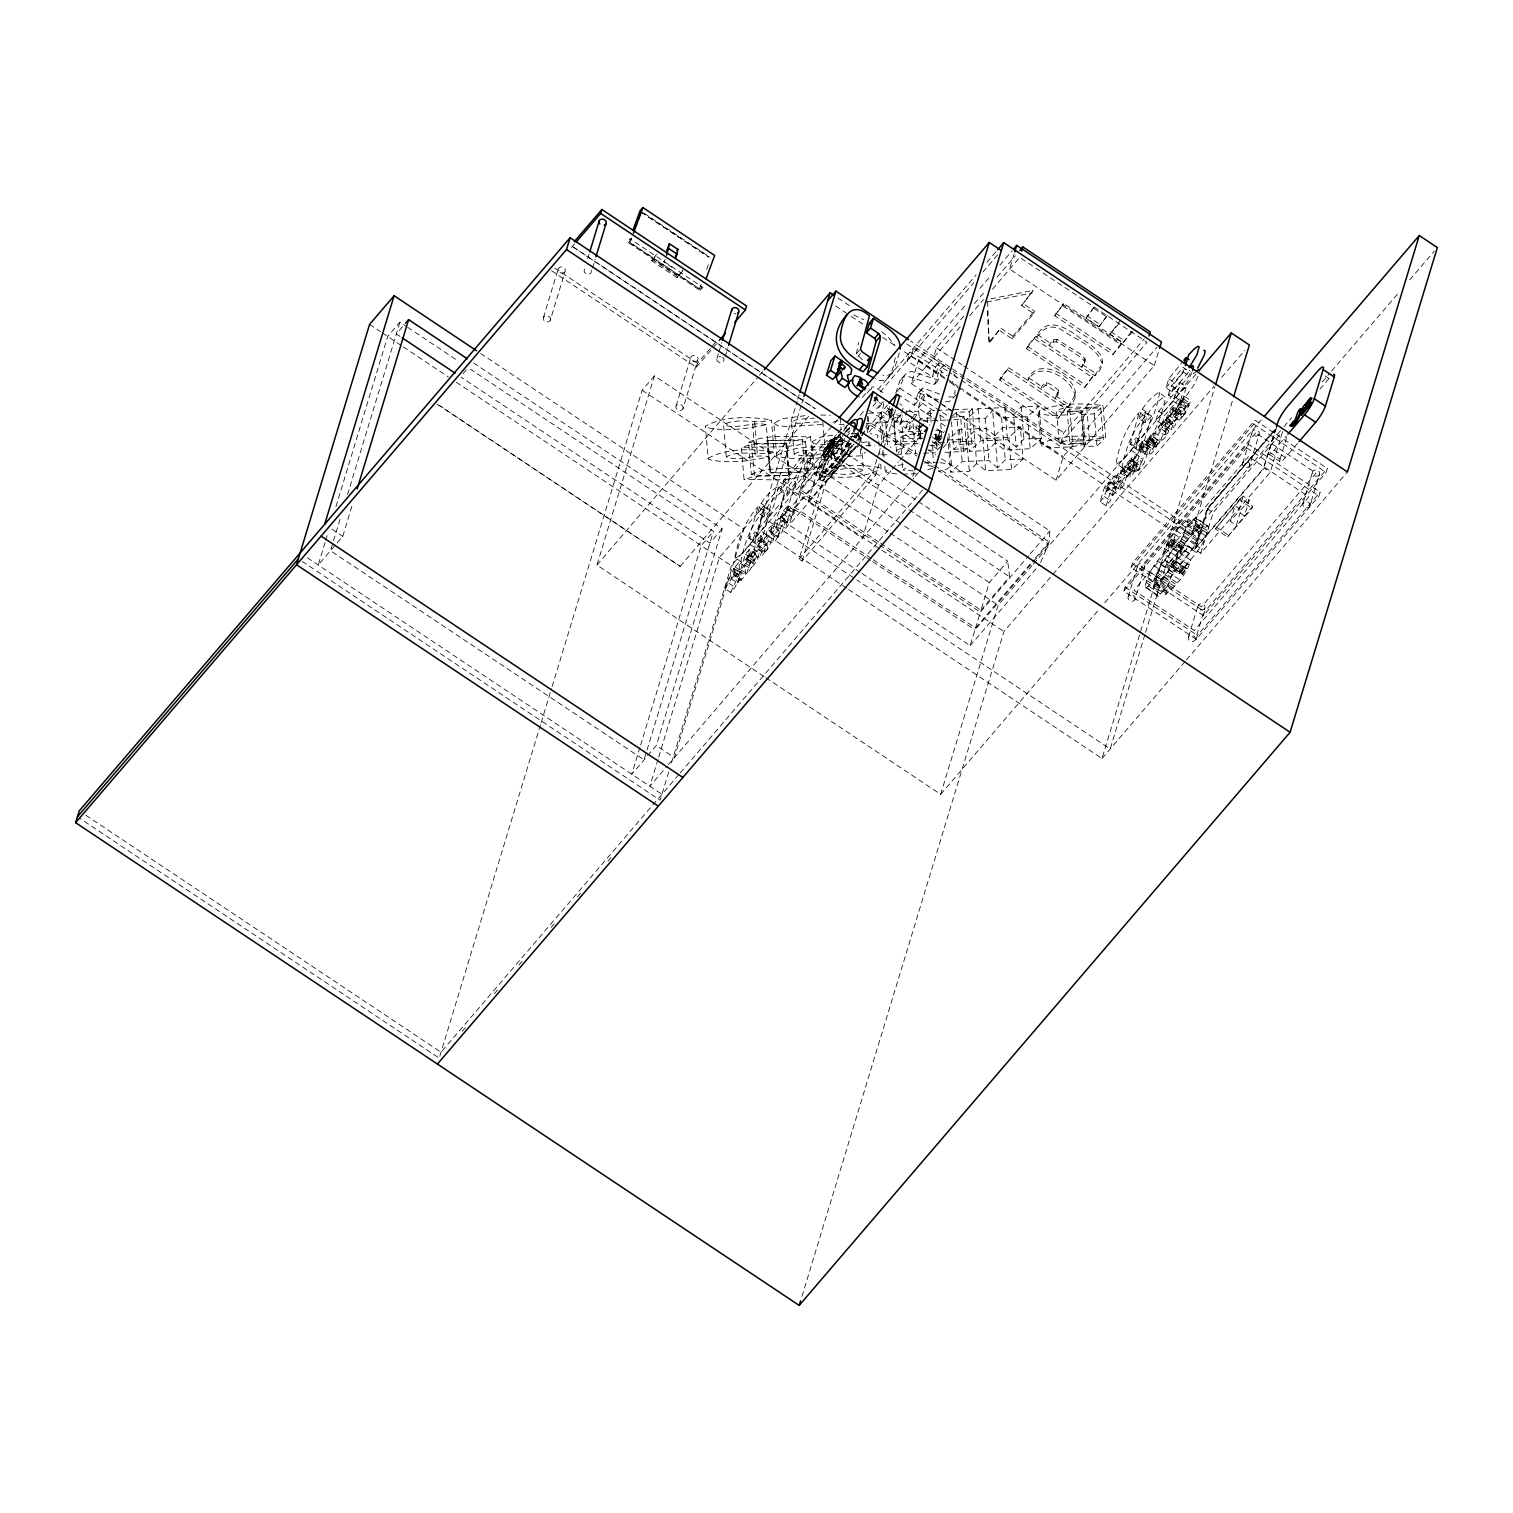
<?xml version="1.0" encoding="UTF-8"?>
<svg xmlns="http://www.w3.org/2000/svg" width="1513" height="1513" viewBox="0 0 1513 1513"><rect width="100%" height="100%" fill="white"/><g stroke="black" fill="none" stroke-linecap="round" stroke-linejoin="round"><path stroke-width="0.75" stroke-dasharray="5 3.75" d="M724.67 588.387L728.982 583.337L734.089 571.819L734.127 568.094L740.16 572.122L740.122 575.829L735.015 587.366L730.684 592.415L724.67 588.387L734.127 568.094M735.015 576.302L735.034 574.637L741.067 578.666L741.048 580.311L735.015 576.302L739.441 571.139L739.063 562.344L745.077 566.354L745.474 575.167L741.048 580.311M741.067 578.666L737.455 582.883L731.422 578.855L735.034 572.557L735.091 566.959L739.063 562.344M737.455 582.883L741.067 576.585L741.124 570.987L745.077 566.354M883.8 403.328L882.306 411.233L889.247 416.529C890.684 413.125 886.334 410.798 889.852 406.713M1184.263 414.638C1188.821 410.59 1177.152 402.817 1178.23 410.609L1183.185 400.907L1178.74 405.352L1184.774 409.361L1189.218 404.936L1184.263 414.638L1173.35 407.375L1169.36 412.047L1165.483 420.444L1171.516 424.472L1179.97 414.581L1180.859 411.649L1174.845 407.621L1172.424 410.458L1178.438 414.486L1180.859 411.649M1075.138 396.349C1072.49 378.496 1039.753 359.111 1027.875 380.33C1036.972 349.635 1096.433 386.704 1067.913 407.035L1008.812 367.772L1000.509 377.475L999.734 379.99L1057.852 418.779L1066.93 406.543L1057.852 418.779M954.835 394.817L955.1 390.259M938.192 442.08L942.277 437.314L940.046 435.82L935.961 440.605L938.192 442.08L942.391 435.574M862.467 359.886L856.377 353.853L858.703 342.411M868.557 416.888L868.273 421.295L917.426 454.089M1035.365 558.089L1049.171 541.976L1049.871 530.987L937.795 456.207M765.37 551.999L769.285 546.533L771.819 538.647L765.597 534.411L763.271 542.524L759.337 547.99C757.862 534.637 772.992 544.737 765.37 551.999L758.07 547.366L760.226 539.933L767.526 544.585M1058.646 390.505L1054.977 398.411L1057.719 394.836L1058.646 390.505L1053.218 385.815L1046.731 382.562L1042.552 385.267L1040.793 388.954L1045.956 385.077L1057.871 393.021M915.006 418.042L910.921 422.808L908.878 430.165L914.779 434.099L918.864 429.333L920.887 422.675M923.913 423.962L919.809 428.746L917.767 436.103L921.701 438.732M918.561 426.174L919.809 428.746M1178.74 405.352L1179.781 401.777L1185.814 405.787L1184.774 409.361M1084.594 363.385L1084.121 360.51L1079.828 356.69L1061.502 344.472L1056.187 341.843L1053.105 342.108L1049.511 345.607L1050.268 343.092L1053.861 339.574L1056.944 339.309L1080.604 354.174L1085.559 359.47L1081.776 367.129L1085.351 360.851M917.143 425.153L914.779 434.099M749.067 555.195L745.739 563.498L751.772 567.526L756.651 561.455L759.242 552.907L752.944 548.86L747.914 556.349C759.658 567.753 753.531 551.923 747.914 556.349M755.1 559.224L751.772 567.526M770.722 532.425L772.765 525.37L778.798 529.38C781.71 546.855 761.077 520.983 777.814 537.38L781.824 532.708L785.058 522.098L779.025 518.07L775.015 522.741L771.781 533.37L775.791 528.699L779.025 518.07M1127.904 467.252L1130.079 459.82L1137.379 464.472L1135.223 471.886L1127.904 467.252L1133.937 471.281L1135.185 470.051L1129.152 466.042L1128.187 467.139M1133.937 471.281L1136.093 463.848C1130.287 468.576 1126.069 487.091 1135.185 470.051M881.739 439.961L879.999 419.29L881.171 412.709L865.455 413.371M1149.899 439.508L1150.126 438.278L1156.14 442.307L1153.833 447.186L1147.819 443.158L1148.386 441.266L1149.899 439.508L1155.932 443.517M748.859 538.42L758.126 506.552L764.16 510.581L754.892 542.448L748.859 538.42L755.29 531.895L761.323 535.924C759.526 547.139 750.561 556.481 741.446 562.306L734.921 557.162C738.382 538.723 745.228 520.529 758.126 506.552M1130.022 444.255L1139.289 412.387L1145.303 416.415L1136.036 448.283L1130.022 444.255L1136.433 437.73L1142.466 441.758C1140.67 452.973 1131.705 462.316 1122.608 468.122L1116.064 462.978C1119.525 444.557 1126.372 426.363 1139.289 412.387M770.476 510.297L764.462 506.269L755.119 538.212L761.152 542.24C774.07 528.245 780.916 510.032 784.377 491.593L777.852 486.43C768.755 492.349 759.753 501.616 757.975 512.869L763.989 516.898L770.476 510.297L761.152 542.24M1151.639 416.113L1145.606 412.103L1136.282 444.047L1142.315 448.075C1155.232 434.08 1162.06 415.867 1165.54 397.427L1158.996 392.264C1149.899 398.165 1140.915 407.451 1139.119 418.704L1145.152 422.732L1151.639 416.113L1142.315 448.075M870.807 389.881L871.942 387.177L873.417 386.931L877.597 388.841M1158.145 596.387L1145.246 586.874C1148.045 568.245 1162.892 554.874 1174.41 541.257L1174.863 539.763L1186.949 547.819L1186.495 549.314C1174.977 562.931 1160.131 576.321 1157.332 594.931L1158.145 596.387L1166.239 587.895L1173.029 572.708L1192.339 549.087L1196.745 540.898L1200.263 527.186L1188.178 519.129C1177.833 528.491 1166.807 539.555 1163.119 553.474L1186.135 568.793L1182.239 574.24L1167.355 564.311C1178.873 550.694 1193.719 537.323 1196.518 518.694L1195.705 517.257L1187.61 525.73L1180.821 540.916L1161.511 564.538L1157.123 572.727L1153.587 586.439L1165.691 594.514C1175.979 585.077 1187.062 574.089 1190.75 560.15L1167.733 544.831L1171.61 539.403L1186.495 549.314M1167.355 564.311L1166.901 565.805L1178.986 573.881L1179.44 572.387C1190.958 558.751 1205.804 545.38 1208.603 526.77L1195.705 517.257M1179.875 382.411L1186.343 386.704L1181.918 401.777L1175.885 397.749L1179.875 382.411L1168.584 395.196L1174.618 399.205C1175.147 387.423 1187.232 382.108 1190.769 371.801M947.516 442.08L947.876 437.2M895.223 357.749C893.672 367.64 889.171 386.893 875.365 378.572M899.308 352.964L893.861 370.685L888.036 378.174M1146.665 445.162L1148.821 437.938L1154.835 441.966L1152.849 449.285L1158.22 443.082L1152.187 439.054L1146.665 445.162L1152.698 449.191M325.03 542.619L318.222 565.011L342.77 536.359L352.378 504.756M325.711 540.368L327.754 533.654M335.924 506.76L387.668 336.472L399.943 322.137L405.824 326.052M340.028 519.318L330.496 550.694L644.046 759.866L713.474 531.328L470.486 369.21M347.517 494.675L399.943 322.137M543.432 317.503L558.278 268.633M550.297 320.208A3.688 3.064 16.9 0 0 546.212 315.744A3.688 3.064 16.9 0 0 544.075 320.624A3.688 3.064 16.9 0 0 550.297 320.208L565.143 271.338A3.688 3.064 16.9 0 0 561.058 266.874A3.688 3.064 16.9 0 0 558.94 271.735A3.688 3.064 16.9 0 0 565.143 271.338M587.706 258.628L589.068 254.184M592.548 268.009L595.252 259.12M682.798 270.978L677.086 277.654L651.744 260.766L656.472 254.373M540.481 724.878L439.224 1058.154L79.414 818.098M541.162 722.628L551.47 688.699M552.169 686.448L642.155 390.222L654.429 375.905L888.15 531.82M677.086 277.654L683.214 269.598M763.895 676.424L596.954 565.049L654.429 375.905M676.084 406.014L690.93 357.125M682.949 408.718A3.688 3.064 16.9 0 0 678.864 404.255A3.688 3.064 16.9 0 0 676.727 409.115A3.688 3.064 16.9 0 0 682.949 408.718L697.796 359.829A3.688 3.064 16.9 0 0 693.711 355.366A3.688 3.064 16.9 0 0 691.592 360.245A3.688 3.064 16.9 0 0 697.796 359.829M551.583 270.732L696.302 367.281L697.493 363.347L717.446 340.047M716.992 358.241L718.335 353.796M719.015 351.583L721.72 342.695M725.2 356.501L727.904 347.612M437.068 404.122L680.207 566.335L439.092 405.238M639.942 747.309L631.772 774.202L656.32 745.55L722.155 528.812L473.285 362.78M640.623 745.077L701.2 545.645L713.474 531.328M658.023 759.375L649.852 786.268L666.741 766.561M658.703 757.143L719.299 557.711L832.812 425.172M668.727 771.914L660.122 800.226L302.278 561.474M671.45 762.949L731.365 565.767L849.474 427.839M740.708 569.644L745.417 554.174L749.408 549.503L755.441 553.531L750.751 569.001L746.741 573.673L740.708 569.644L744.718 564.973L749.408 549.503M735.431 558.278C744.528 552.453 753.493 543.129 755.29 531.895M846.675 588.179L758.297 529.228L797.105 401.512M797.786 399.262L799.148 394.78M746.741 573.673L751.45 558.202L755.441 553.531M763.989 516.898C765.786 505.645 774.788 496.359 783.885 490.458M753.947 560.377L759.242 552.907M801.19 405.389L766.467 519.678L854.845 578.628M801.871 403.158L803.233 398.676M767.28 544.661L766.278 545.796L760.245 541.767L761.152 538.836L765.597 534.411M753.966 553.531L758.429 549.087L759.318 546.136L765.351 550.165C758.202 568.018 748.008 547.12 760.226 539.933M780.5 490.685L783.469 480.926L806.448 450.344L812.481 454.354L799.412 497.361L786.438 512.51L795.687 482.08L789.654 478.051L780.5 490.685L786.533 494.694L795.687 482.08M772.765 525.37C757.843 532.898 773.294 553.418 777.833 535.394M766.278 545.796L767.167 542.845L771.63 538.439M766.372 539.063L771.819 531.366M789.654 478.051L780.405 508.5L789.635 514.742L785.777 523.139L779.743 519.11L783.621 510.713L787.611 506.042L793.644 510.07L789.635 514.742M786.533 494.694L789.502 484.954L812.481 454.354M778.798 529.38L774.807 534.07L772.386 543.072M779.441 524.425L781.521 517.578L785.531 512.907L791.564 516.916L787.554 521.588L785.474 528.453L779.441 524.425L783.45 519.753L785.531 512.907M777.814 537.38L781.048 526.77L785.058 522.098M786.684 509.125L789.105 506.307L795.119 510.316L792.699 513.153L786.684 509.125L787.611 506.042M779.743 519.11L788.197 509.238L789.105 506.307M806.448 450.344L793.379 493.351L799.412 497.361M860.046 572.217L789.256 524.992L794.041 509.238L853.862 439.375M871.318 558.41L794.647 507.252L799.431 491.498L844.784 438.543M878.675 541.994L800.037 489.531L808.415 461.938L826.817 440.453L915.289 499.479M785.777 523.139L794.23 513.266L795.119 510.316M890.722 470.959L878.448 485.295L862.391 538.117L808.131 501.9L824.169 449.077L836.443 434.761M879.129 463.829L875.705 475.063L802.098 561.02L799.072 559.016L822.977 480.34L859.781 437.352M802.098 561.02L825.985 482.344L859.743 442.95M858.552 440.188L859.895 435.782M875.308 397.03L876.424 397.787L875.554 400.623L871.148 397.446M895.791 393.021L900.084 380.387L907.119 372.387L911.904 371.555L937.738 379.876L939.63 377.834L943.507 365.087L948.103 368.68M799.072 559.016L872.698 473.058L876.802 459.555M877.483 457.323L880.207 448.321M880.888 446.07L892.5 407.867M907.138 360.964L909.88 351.962L922.608 358.921L935.412 367.129L932.443 376.869L907.138 360.964L911.223 356.198L913.965 347.196L926.694 354.155L939.497 362.345L936.547 372.103L932.443 376.869M890.457 417.872L894.542 413.106L900.443 417.04L896.358 421.805L890.457 417.872L893.029 409.38M897.152 391.413L899.895 388.236L904.188 375.621M881.852 454.827L883.233 450.326M883.914 448.094L895.526 409.872M896.358 421.805L898.93 413.314M901.729 412.784L903.677 406.411L899.743 403.782M952.452 411.063L911.374 383.678L918.561 360.037L966.107 304.51M899.989 424.226L904.074 419.46L909.975 423.394L905.871 428.179L899.989 424.226L902.561 415.735M905.36 415.205L907.308 408.832L913.19 412.765L911.261 419.139M905.871 428.179L908.462 419.668M897.644 394.25L914.249 405.333L917.975 393.456L922.949 388.066L942.448 395.063M914.249 405.333L918.353 400.548L922.06 388.671M913.606 416.718L914.4 414.127L916.027 414.657L919.696 417.115L921.247 420.387M931.8 417.04L918.278 407.999L921.228 398.259L925.332 393.475L952.396 411.536M963.8 315.971L936.509 347.839L933.351 358.241L950.977 370.004M918.278 407.999L922.363 403.233L925.332 393.475M943.507 365.087L939.403 369.872L935.526 382.619L933.653 384.661L907.819 376.34L903.034 377.172L900.084 380.387M912.812 476.387L914.155 471.98M936.623 428.841L940.046 430.524L935.961 435.309L933.843 442.666L937.417 445.881M939.27 445.087L935.393 442.496L935.961 440.605M938.306 440.359C933.634 438.127 941.029 427.839 944.244 433.38M940.046 430.524L937.928 437.9L939.365 439.621M940.046 435.82L935.393 442.496M936.509 438.808L941.408 431.375M1014.126 253.995L1009.549 269.049L1154.268 365.579L1056.093 480.226L954.4 412.368M999.998 330.761L1012.065 338.799L1012.84 336.283L1000.774 328.226L989.199 343.356L987.592 301.825M1012.065 338.799L1033.663 313.569L1021.597 305.531L1033.171 290.401L987.459 299.536M999.734 379.99L1008.812 367.772M1021.597 305.531L1033.171 290.401M1033.663 313.569L1034.438 311.054L1022.372 303.016M1084.651 387.498L1093.71 375.281L1084.651 387.498L1026.533 348.728L1027.289 346.193L1035.592 336.51L1094.693 375.754C1113.341 359.602 1094.258 346.193 1079.942 338.042C1068.178 328.926 1048.471 315.99 1037.672 334.07C1034.003 341.049 1041.436 331.612 1043.043 330.515C1048.206 325.976 1055.185 326.354 1060.972 329.418C1074.533 339.498 1096.339 345.739 1101.804 362.969L1102.561 360.453M1026.533 348.728L1035.592 336.51M1054.769 315.744L1063.847 303.527L1121.965 342.297L1121.19 344.813L1112.887 354.515L1054.769 315.744L1063.847 303.527M1053.105 342.108L1053.861 339.574M1056.187 341.843L1056.944 339.309M1045.956 385.077L1046.731 382.562M862.013 573.522L970.155 645.673L974.939 629.919L1031.696 563.649M873.285 559.734L975.526 627.952L980.329 612.179L1028.708 555.687M880.642 543.318L980.916 610.212L989.294 582.618L1007.715 561.134L917.256 500.784M1057.719 394.836L1058.495 392.302M765.862 677.729L940.651 794.344L998.126 605.2L1031.866 565.786M1086.031 318.146L1094.977 306.08L1086.031 318.146L1098.949 326.77L1107.894 314.704L1098.949 326.77M1067.913 407.035L1075.894 393.834M1084.121 360.51L1084.897 357.995M966.656 380.463L1060.689 443.196L1063.847 432.794L1144.187 338.988M801.966 1296.376L1003.932 631.583L1214.088 386.212M1056.093 480.226L1063.28 456.567L1156.84 347.309M1094.693 375.754L1100.745 365.976M1132.67 331.442L1122.949 342.77L1110.012 334.165L1120.509 320.283M1112.887 354.515L1121.965 342.297M1122.949 342.77L1133.426 328.907M1106.116 505.777L1110.485 491.441L1114.797 486.392L1110.447 500.727L1106.116 505.777L1100.102 501.749L1104.452 487.413L1108.783 482.363L1119.904 489.682L1123.913 485.011L1127.128 474.401L1121.095 470.373L1117.105 475.044L1113.871 485.673L1117.88 481.002L1121.095 470.373M1100.102 501.749L1104.414 496.699L1108.783 482.363M1106.684 491.195L1110.712 482.344L1108.707 484.5L1115.856 489.304L1112.717 495.205L1106.684 491.195C1113.814 486.392 1120.679 464.094 1108.707 484.5M1112.717 495.205C1119.847 490.401 1126.712 468.103 1114.741 488.529L1116.745 486.373L1110.712 482.344M1120.83 473.191L1124.651 466.117L1130.684 470.127L1129.625 473.607L1126.863 477.2L1120.83 473.191L1124.651 466.117M1154.268 365.579L1158.845 350.543M1119.904 489.682L1123.138 479.073L1127.128 474.401M1116.575 464.113C1125.691 458.288 1134.655 448.945 1136.433 437.73M1137.379 464.472L1136.131 465.682L1130.098 461.654C1136.603 444.217 1147.781 464.434 1135.223 471.886M1130.079 459.82C1124.254 464.567 1120.036 483.063 1129.152 466.042M1126.863 477.2L1130.684 470.127M1145.152 422.732C1146.93 411.46 1155.932 402.193 1165.029 396.293M1132.405 466.723L1138.665 449.872L1142.655 445.2L1148.689 449.229L1144.074 463.281L1138.419 470.732L1132.405 466.723L1138.041 459.252L1142.655 445.2M1139.213 448.018L1144.131 440.34L1150.164 444.368L1149.256 447.375L1145.246 452.047L1139.213 448.018L1144.131 440.34M1136.131 465.682L1137.02 462.732L1141.483 458.326M1138.419 470.732L1144.679 453.9L1148.689 449.229M1145.246 452.047L1150.164 444.368M1156.14 442.307L1154.967 443.498L1148.934 439.47C1152.187 424.188 1168.83 441.021 1153.833 447.186M1156.027 420.141L1158.731 411.196L1176.036 391.489L1182.05 395.517L1179.138 405.144L1162.06 424.17L1156.027 420.141L1173.105 401.115L1176.036 391.489M1166.031 387.782L1183.109 367.394L1189.123 371.404L1172.045 391.791L1166.031 387.782L1168.736 378.836L1182.41 361.966M1148.821 437.938C1138.003 451.12 1143.563 456.794 1152.187 439.054M1147.819 443.158L1153.095 437.011L1154.003 432.661M1168.584 395.196C1169.114 383.394 1181.199 378.099 1184.755 367.772M1154.967 443.498L1160.036 436.671M1164.972 434.988L1166.977 427.782L1160.944 423.772C1154.041 429.881 1165.748 439.81 1168.774 430.751L1160.963 425.683L1164.934 419.328L1170.967 423.356L1166.977 429.711L1170.967 423.356M1162.06 424.17L1164.764 415.224L1182.05 395.517M1172.045 391.791L1174.769 382.865L1185.511 369.475M1160.944 423.772C1152.055 433.569 1153.284 445.011 1162.74 426.723L1158.939 430.959M1160.963 425.683L1164.934 419.328M1142.731 451.214C1149.275 460.935 1155.573 448.434 1158.22 443.082M1165.18 425.758L1167.261 418.893L1171.27 414.222L1177.303 418.25L1175.223 425.115L1171.213 429.787L1165.18 425.758L1169.19 421.087L1171.27 414.222M1172.424 410.458L1173.35 407.375M1165.483 420.444L1173.937 410.571L1174.845 407.621M1154.722 437.087C1160.528 446.373 1166.75 436.255 1168.774 430.751M1173.18 416.283L1178.192 408.85L1184.206 412.86L1183.355 415.716L1179.213 420.292L1173.18 416.283L1178.192 408.85M1171.516 424.472L1175.374 416.075L1179.384 411.404L1178.438 414.486M1171.213 429.787L1173.294 422.921L1177.303 418.25M1179.837 403.517L1184.566 396.406L1190.599 400.434L1189.785 403.101L1185.852 407.545L1179.837 403.517L1184.566 396.406M1123.856 591.053L1125.048 587.12L1247.771 443.82L1320.13 492.103L1318.939 496.037L1196.216 639.337L1123.856 591.053L1246.58 447.772L1247.771 443.82M1131.043 567.413L1132.235 563.479L1254.958 420.179L1327.317 468.463L1326.107 472.396L1203.402 615.696L1131.043 567.413L1253.766 424.132L1254.958 420.179M1179.213 420.292L1184.206 412.86M1128.15 596.841L1137.738 565.314M1185.852 407.545L1190.599 400.434M1135.015 599.545A3.688 3.064 16.9 0 0 1130.93 595.082A3.688 3.064 16.9 0 0 1128.811 599.942A3.688 3.064 16.9 0 0 1135.015 599.545L1144.585 568.018A3.688 3.064 16.9 0 0 1140.518 563.555A3.688 3.064 16.9 0 0 1138.381 568.415A3.688 3.064 16.9 0 0 1144.585 568.018M1146.06 588.311L1154.154 579.838L1160.944 564.652L1183.034 536.491L1188.178 519.129M848.642 589.503L1101.994 758.524L1214.863 386.988M1144.887 634.704L1110.164 748.973L856.812 579.952M1145.568 632.453L1179.61 520.415L910.542 340.917M1165.691 594.514L1170.835 577.134L1192.906 548.992L1199.696 533.786L1207.79 525.314M1200.263 527.186C1189.918 536.567 1178.911 547.611 1175.204 561.55L1186.949 547.819M1153.587 586.439C1163.875 577.02 1174.958 566.032 1178.646 552.094L1166.901 565.805M953.852 375.337L1191.904 534.165L1232.963 399.054M1282.646 431.47L1270.296 472.094L1200.755 553.304L1194.722 549.276L1207.071 508.633L1275.1 429.2M1196.045 547.101L1207.79 508.425L1275.289 429.616L1208.093 508.633L1196.045 547.101L1263.544 468.292L1275.289 429.616M1200.755 553.304L1213.104 512.661L1281.133 433.229M1215.431 528.907L1240.565 498.288L1252.632 506.325L1252.026 508.292L1227.497 536.964L1215.431 528.907L1243.213 496.094L1249.246 500.122L1244.443 515.876L1238.428 511.867L1243.213 496.094M1188.443 637.068L1198.031 605.54M1242.684 463.091L1252.272 431.564M1230.239 521.418L1235.024 505.645L1241.057 509.673L1236.272 525.427L1230.239 521.418L1238.428 511.867M1195.308 639.772A3.688 3.064 16.9 0 0 1191.223 635.309A3.688 3.064 16.9 0 0 1189.105 640.169A3.688 3.064 16.9 0 0 1195.308 639.772L1204.878 608.245A3.688 3.064 16.9 0 0 1200.811 603.782A3.688 3.064 16.9 0 0 1198.674 608.642A3.688 3.064 16.9 0 0 1204.878 608.245M1196.216 639.337L1197.407 635.384L1320.13 492.103M1203.402 615.696L1204.594 611.744L1327.317 468.463M1227.497 536.964L1252.632 506.325M1249.549 465.796A3.688 3.064 16.9 0 0 1245.464 461.333A3.688 3.064 16.9 0 0 1243.346 466.212A3.688 3.064 16.9 0 0 1249.549 465.796L1259.119 434.269A3.688 3.064 16.9 0 0 1255.052 429.805A3.688 3.064 16.9 0 0 1252.915 434.685A3.688 3.064 16.9 0 0 1259.119 434.269M1240.565 498.288L1239.979 500.255L1252.026 508.292M1297.511 443.441L1285.407 457.569A13.655 2.61 -56.3 0 1 1280.055 459.101L1268.915 451.668L1275.724 429.257M1276.613 427.441L1263.544 468.292M1280.055 459.101L1286.882 436.69M1302.996 503.318L1312.565 471.791M1309.842 506.023A3.688 3.064 16.9 0 0 1305.776 501.56A3.688 3.064 16.9 0 0 1303.639 506.439A3.688 3.064 16.9 0 0 1309.842 506.023L1319.431 474.515A3.688 3.064 16.9 0 0 1315.345 470.032A3.688 3.064 16.9 0 0 1313.208 474.912A3.688 3.064 16.9 0 0 1319.431 474.515M628.387 242.61L631.148 239.584L702.902 287.451L700.141 290.477L628.387 242.61L629.956 238.335M631.469 238.033L629.862 242.383L699.498 288.851L629.73 242.534L631.318 238.184M699.365 289.002L701.105 284.501M706.571 269.427L709.105 262.751M700.141 290.477L701.71 286.203M1192.017 372.33L1187.686 381.522L1175.885 397.749M1198.031 376.359L1193.719 385.531L1181.918 401.777M861.464 437.635L858.798 443.801L789.256 524.992M862.353 435.574L867.668 423.262L916.84 456.056M1040.585 562.42L1048.566 543.942L938.457 470.486M789.427 475.479L786.722 443.347L751.734 444.236L741.37 447.394L744.074 479.526L754.439 476.368L789.427 475.479L759.621 475.555L751.299 474.363L748.595 442.231C767.204 433.796 790.278 437.106 810.533 436.765L813.238 468.898L805.067 471.886L769.739 472.699L767.034 440.567L802.363 439.753L810.533 436.765M751.299 474.363C769.909 465.947 792.963 469.238 813.238 468.898M730.684 592.415L740.16 572.122M767.034 440.567L796.954 440.434L805.559 441.777L798.467 445.011L784.623 446.713L741.37 447.394M805.559 441.777L808.264 473.909C789.067 482.836 765.03 478.846 744.074 479.526M1167.733 544.831L1171.61 539.403M1173.861 560.037L1170.154 566.165L1173.861 560.037L1186.135 568.793M1180.84 550.827C1177.87 559.11 1188.253 541.011 1180.84 550.827L1168.736 542.751M1182.239 574.24L1185.946 568.113M1067.195 411.517L1069.767 409.172L1100.745 407.886L1103.45 440.018L1096.906 445.995L1084.14 446.543L1081.436 414.411L1082.703 411.895L1069.445 414.675L1051.611 415.621L1039.147 413.9L1039.015 411.196C1058.608 402.553 1082.003 403.025 1102.996 405.56L1105.7 437.692L1089.436 439.829L1069.804 439.753L1059.157 442.969L1065.209 444.482L1081.265 443.555L1084.046 443.063L1081.36 410.931L1067.195 411.517L1069.899 443.649L1084.046 443.063M1084.14 446.543L1085.407 444.028L1082.703 411.895M1115.856 489.304L1116.745 486.373M914.041 419.366L918.675 411.158L907.006 411.631M1085.407 444.028L1072.15 446.808L1054.296 447.753L1041.852 446.032L1041.719 443.328C1061.313 434.685 1084.689 435.158 1105.7 437.692M883.479 401.683L881.058 403.441L876.897 401.512L872.812 406.278C881.114 413.2 881.096 398.921 873.266 398.07M726.297 456.831L723.592 424.699C738.193 416.945 755.933 424.434 771.46 419.99L774.164 452.122C758.637 456.567 740.897 449.077 726.297 456.831C739.327 462.184 755.214 453.295 768.982 456.813C749.408 461.125 727.866 463.943 708.292 459.404L705.304 426.25C724.311 415.621 750.202 416.472 771.46 419.99M1059.157 442.969L1056.471 410.836C1070.58 403.196 1087.96 410.515 1102.996 405.56M867.006 393.172L871.942 387.177M708.008 458.382C727.015 447.753 752.907 448.623 774.164 452.122M841.947 438.846L842.911 450.326C823.999 460.954 797.805 459.933 776.85 456.453L773.862 423.3L782.618 418.666L805.086 415.678M877.54 437.805L878.088 435.593L876.67 434.761L870.353 433.664M880.698 464.151L881.077 468.746C862.183 479.375 835.97 478.354 815.015 474.874L812.027 441.72L820.803 437.087L836.273 434.647M948.859 433.683L951.564 465.815L946.23 469.408L938.533 471.394M776.566 455.432C795.479 444.822 821.654 445.805 842.628 449.304L842.911 450.326M814.732 473.853C833.644 463.262 859.838 464.226 880.793 467.725L881.077 468.746M896.642 474.023L885.483 471.943L887.866 468.463M829.521 447.205C824.85 460.084 838.883 432.699 827.951 448.869M829.767 446.865L832.018 444.482M822.788 421.805L825.304 451.649C816.661 456.529 802.987 457.039 794.174 454.089L791.469 421.957L797.54 419.328L814.259 418.136M850.174 436.595L860.67 437.465L856.623 440.188M861.351 444.822L863.469 470.07C854.826 474.969 841.171 475.46 832.339 472.51L829.635 440.378L833.758 438.165L840.869 437.087M794.174 454.089C802.836 449.229 816.453 448.718 825.304 451.649M832.339 472.51C841.001 467.649 854.618 467.158 863.469 470.07M901.464 453.522L900.557 436.86L908.538 434.458L922.911 433.626M913.341 470.94L902.921 470.07L906.949 467.366M1179.781 401.777L1174.769 411.214L1179.27 406.978M1185.814 405.787L1180.802 415.243L1185.303 410.988M764.16 510.581C751.242 524.557 744.396 542.751 740.954 561.172L741.446 562.306M755.119 538.212C768.037 524.236 774.883 506.023 778.344 487.564L777.852 486.43M1145.303 416.415C1132.405 430.392 1125.559 448.586 1122.098 467.006L1122.608 468.122M1136.282 444.047C1149.199 430.051 1156.027 411.839 1159.506 393.399L1158.996 392.264M1166.977 427.782L1162.949 433.607L1160.736 441.115M1154.835 441.966L1150.958 447.508L1148.764 455.243M761.323 535.924L754.892 542.448M1142.466 441.758L1136.036 448.283M757.975 512.869L764.462 506.269M1139.119 418.704L1145.606 412.103M402.477 326.789L396.349 333.957L400.264 336.567M463.148 373.673L466.269 369.91M571.536 247.451L574.6 243.877M651.744 260.766L657.474 254.071M665.323 259.517L663.469 261.673L671.923 267.309M696.302 367.281L711.64 349.371M713.171 347.574L717.786 342.203M596.954 565.049L758.032 376.983M759.564 375.186L762.628 371.593M856.377 353.853L860.462 349.087M857.966 356.538L860.689 353.361M680.207 566.335L812.197 412.103M722.155 528.812L709.881 543.148L461.011 377.096M834.344 423.375L837.408 419.801M865.682 393.569L861.597 398.354L857.984 396.349M837.975 432.964L844.122 425.796M758.297 529.228L842.665 430.713M844.197 428.917L847.261 425.342M877.956 389.522L976.131 274.893M986.854 262.354L996.065 251.593M860.216 415.3L864.812 409.928M874.022 399.186L878.618 393.815M880.15 392.018L973.729 282.761M982.939 272.018L999.809 252.312M873.701 400.964L876.424 397.787M877.88 397.635L873.833 402.912M800.037 489.531L828.67 456.094L826.817 440.453M846.297 436.784L850.836 431.489M760.245 541.767L761.493 540.557M979.913 288.378L989.124 277.636M999.866 265.097L1012.14 250.78M731.422 578.855L735.034 574.637M759.318 546.136L758.07 547.366M878.486 407.905L882.571 403.12M794.647 507.252L852.935 439.205M854.467 437.408L857.531 433.815M855.412 437.579L858.476 434.004M861.332 435.574L887.393 405.125M974.41 303.583L985.02 291.196M997.143 277.049L1015.318 255.81M765.351 550.165L764.103 551.375L766.259 543.961L762.344 549.427L759.98 557.559M785.474 528.453L789.483 523.782L783.45 519.753M808.131 501.9L855.677 446.373M868.935 432.207L890.419 407.129M911.374 383.678L960.623 326.373M969.72 315.763L983.469 299.498M992.452 289.21L1019.743 257.361L1147.081 342.316L1060.689 443.196M888.396 412.425L892.481 407.64M888.717 412.973L892.802 408.207M890.041 413.919L894.126 409.153M889.247 416.529L893.351 411.744L887.601 408.302L886.164 404.841M935.412 367.129L939.497 362.345M917.975 393.456L922.949 388.066M934.826 384.207L938.911 379.423M908.878 430.165L912.963 425.399L918.864 429.333M989.975 340.841L1000.774 328.226M919.488 428.217L923.592 423.451M917.767 436.103L921.871 431.318M892.254 469.162L898.382 461.995M899.913 460.217L922.93 433.342M956.575 394.761L949.067 401.702L944.528 401.683M1012.84 336.283L1034.438 311.054M934.145 443.422L938.23 438.638M937.852 439.772L941.956 434.988L940.594 434.023M668.273 764.784L913.701 478.203M915.233 476.406L919.847 471.035M943.166 447.678L947.251 442.912M678.789 774.618L441.021 1052.235L85.144 814.807M680.32 772.821L922.703 489.815M462.24 1031.28L465.304 1027.705M494.448 993.663L497.512 990.088M518.997 965.01L522.061 961.436M551.205 927.393L554.269 923.819M577.285 896.944L581.881 891.573M607.961 861.124L611.044 857.549M1110.012 334.165L1119.733 322.817M980.916 610.212L1009.549 576.775L1007.715 561.134M1030.202 553.928L1049.871 530.987M975.526 627.952L1033.833 559.886M1033.228 561.853L1048.566 543.942M1033.398 563.99L1196.008 374.146M970.155 645.673L1039.696 564.481M1130.098 461.654L1131.346 460.444L1129.19 467.876L1133.105 462.411L1135.45 454.297M1148.934 439.47L1150.126 438.278M1221.766 377.248L1244.783 350.392M940.651 794.344L1098.665 609.852M1104.793 602.685L1261.256 419.99M1179.61 520.415L1171.421 529.966L963.251 391.073M1163.119 553.474L1174.863 539.763M1191.904 534.165L1282.419 428.482M1283.951 426.685L1291.629 417.739M1322.305 381.919L1329.965 372.954M1331.497 371.158L1397.464 294.146M1409.738 279.81L1434.286 251.158M1319.866 389.144L1328.944 378.553A13.655 2.61 -56.3 0 1 1329.908 377.456M1268.915 451.668A13.655 2.61 -56.3 0 0 1274.268 450.136L1286.372 436.009M1194.722 549.276L1264.263 468.065L1270.296 472.094M1178.986 573.881L1190.75 560.15M1241.057 509.673L1249.246 500.122M1101.994 758.524L1184.83 661.805M1186.362 660.008L1347.421 471.943M995.308 442.685L987.989 450.534L969.341 451.328L966.637 419.196L985.285 418.401L992.604 410.553L1001.549 417.739L1027.516 416.642L1038.977 406.146L1041.682 438.278L1030.221 448.775L1004.235 449.872L995.308 442.685L992.604 410.553M976.679 463.489L969.36 471.337L950.712 472.113L948.008 439.98L966.656 439.205L973.975 431.356L982.902 438.524L1008.887 437.446L1020.348 426.95L1023.053 459.082L1011.592 469.578L985.606 470.656L976.679 463.489L972.292 408.926L951.204 409.796M1181.748 390.884L1186.343 386.704M896.585 452.047L894.07 422.203L901.105 414.751L903.791 446.883L898.174 452.86M1041.682 438.278L1023.904 439.035L1016.263 447.092L1013.559 414.959L1021.199 406.884L1038.977 406.146M1023.053 459.082L1005.256 459.82L997.634 467.895L994.93 435.763L1002.571 427.687L1020.348 426.95M1013.559 414.959L1004.802 407.583L978.098 408.68L966.637 419.196M994.93 435.763L986.173 428.368L959.469 429.484L948.008 439.98M1016.263 447.092L1007.488 439.716L980.783 440.813L969.341 451.328M997.634 467.895L988.859 460.5L962.155 461.616L950.712 472.113M1196.991 370.704L1193.738 373.73L1189.294 370.458M918.656 421.181L921.795 418.307L932.292 417.947M927.753 422.732L926.996 413.56L930.136 410.666L934.807 410.477M952.434 415.943L956.481 412.236L969.152 411.801L972.292 408.926M953.795 419.725L960.831 419.423L963.97 416.548L966.675 448.68L963.516 451.555L944.774 452.349M928.698 450.288L937.095 450.004L941.143 446.297M963.97 416.548L951.091 417.172L953.776 449.304L959.185 444.368L971.857 443.933L974.996 441.058L946.892 442.212M1081.436 414.411L1094.202 413.862L1100.745 407.886M1069.899 443.649L1072.471 441.304L1103.45 440.018M745.739 563.498L750.618 557.446L753.228 548.879M840.32 435.971L842.06 456.623L860.859 455.848L865.455 452.103M892.14 373.408L886.807 375.81L882.836 375.167M842.06 456.623L859.195 445.881M879.999 419.29L892.992 412.217L895.696 444.349L890.117 447.394M867.422 432.529L866.646 423.356L885.653 422.562L901.105 414.751M896.074 450.798L903.791 446.883M932.632 468.349L925.521 470.146M837.54 420.652L831.45 422.827M808.264 473.909L799.658 472.567L770.23 472.983L766.278 424.68C746.703 428.992 725.162 431.81 705.606 427.271L705.304 426.25M766.278 424.68C752.509 421.162 736.642 430.051 723.592 424.699M834.873 437.881L836.462 437.541M940.084 438.316L932.405 439.791M818.457 421.749L797.54 423.394L791.469 421.957M986.684 302.052L1032.396 292.917M824.226 454.732L825.795 454.411M822.486 472.151L827.384 471.205M1081.36 410.931L1062.523 412.349L1056.471 410.836M842.136 440.907L845.294 440.396M898.249 465.361L903.393 464.529M861.918 442.742L869.616 441.266L869.88 446.051M822.051 424.586L786.987 426.458L778.136 425.796L773.862 423.3M922.817 438.014L906.174 438.883L900.122 437.446M851.8 443.876L820.084 444.671L813.729 443.574L812.027 441.72M849.512 441.248L833.304 441.739L829.635 440.378M921.625 430.751C908.859 432.529 892.954 430.089 882.514 438.789L884.216 440.642L890.552 441.739L917.616 441.304M916.33 473.645L904.698 474.08M926.996 413.56L933.389 413.238M929.682 445.692L938.23 445.276M953.776 449.304L966.675 448.68M937.152 410.382L948.878 409.891M839.356 424.491L844.065 424.302M894.07 422.203L910.523 421.522M923.346 420.992L951.45 419.82M865.928 445.597L874.892 445.219M895.696 444.349L919.053 443.385M944.547 442.326L932.84 442.798L932.443 438.222M882.022 454.959L888.358 454.694M896.774 454.335L915.573 453.56L912.869 421.427M923.705 453.219L935.412 452.727M851.138 433.683L858.873 433.456M924.33 462.883L938.457 462.638M820.708 415.035L830.505 415.167M948.613 396.917L953.152 396.936M927.866 465.701L932.027 465.985M935.753 430.505L944.604 431.186M940.14 462.713L949.861 463.961L951.564 465.815M786.722 443.347L756.935 443.422L748.595 442.231M918.864 392.832L938.363 399.829M922.476 419.839L926.561 421.522L929.928 425.134M830.505 444.727L828.197 450.363M853.748 314.931L863.696 319.697M934.051 434.25L935.961 435.309M911.223 356.198L936.547 372.103M941.729 444.709L932.462 436.973M937.625 449.474L930.552 444.444M1325.218 376.056L1328.944 378.553M1094.202 308.595L1107.138 317.219M1182.977 371.82L1189.01 375.848M1253.766 424.132L1326.107 472.396M1086.788 315.631L1099.724 324.255M1110.788 331.631L1123.705 340.255M1063.072 306.042L1121.19 344.813M1168.736 378.836L1174.769 382.865M1274.268 450.136L1285.407 457.569M1171.497 385.626L1177.53 389.654M1268.821 454.127L1279.979 461.578M1055.544 313.21L1113.663 351.999M1183.752 399.073L1189.785 403.101M1183.185 400.907L1189.218 404.936M1180.688 400.68L1186.722 404.709M1246.58 447.772L1318.939 496.037M1173.105 401.115L1179.138 405.144M1177.322 411.706L1183.355 415.716M1173.937 410.571L1180.802 415.243M1173.993 413.616L1180.027 417.626M1169.36 412.047L1175.374 416.075M1168.414 415.129L1174.447 419.158M1158.731 411.196L1164.764 415.224M1166.391 417.512L1172.405 421.522M1167.261 418.893L1173.294 422.921M1169.19 421.087L1175.223 425.115M1037.351 334.468L1050.268 343.092M1082.533 364.614L1095.469 373.238M1164.121 422.032L1170.135 426.061M1142.05 409.077L1148.064 413.106M1161.871 422.657L1167.904 426.685M1034.835 339.025L1092.953 377.796M1144.622 412.387L1150.655 416.415M1161.927 429.427L1167.96 433.456M1027.289 346.193L1085.407 384.964M1153.095 437.011L1159.109 441.021M1149.729 436.841L1155.762 440.85M1149.842 438.448L1155.875 442.477M1151.374 441.739L1157.407 445.768M1148.386 441.266L1154.419 445.295M1146.835 445.257L1152.849 449.285M1143.223 443.347L1149.256 447.375M1140.14 445.011L1146.154 449.039M1130.967 444.009L1137.001 448.037M1138.665 449.872L1144.679 453.9M1133.521 447.356L1139.535 451.385M1028.632 377.796L1041.568 386.42M1055.752 395.895L1068.67 404.519M1131.1 450.212L1137.114 454.24M1008.055 370.307L1066.173 409.077M1207.071 508.633L1213.104 512.661M1130.986 458.723L1137.02 462.732M1134.807 461.995L1140.84 466.023M1131.1 460.538L1137.133 464.548M1133.218 464.018L1139.251 468.028M1000.509 377.475L1058.627 416.245M1216.036 526.94L1228.083 534.997M1128.263 468.973L1134.296 473.002M1127.96 469.333L1133.994 473.342M1123.592 469.597L1129.625 473.607M1196.518 518.694L1208.603 526.77M1121.833 469.919L1127.866 473.928M936.509 347.839L961.984 364.822M963.932 366.127L1063.847 432.794M1123.8 473.418L1129.833 477.446M1193.019 519.413L1205.105 527.489M1195.592 523.006L1207.677 531.063M1195.005 525.087L1207.09 533.162M1188.329 520.812L1200.414 528.888M1117.105 475.044L1123.138 479.073M1185.53 520.775L1197.615 528.831M1115.232 475.612L1121.265 479.64M1193.965 528.018L1206.05 536.075M1187.327 524.046L1199.412 532.103M1187.61 525.73L1199.696 533.786M1117.88 481.002L1123.913 485.011M952.944 371.309L964.689 379.158M1181.842 524.784L1193.927 532.86M1191.62 533.541L1203.724 541.616M837.994 298.023L849.776 305.891M906.722 343.886L951.904 374.033M1179.648 527.262L1191.733 535.318M1185.833 531.574L1197.918 539.63M1109.691 481.304L1115.724 485.333M1184.641 532.841L1196.745 540.898M1176.66 530.76L1195.989 543.905M918.561 360.037L957.672 386.118M959.62 387.423L1063.28 456.567M1183.034 536.491L1199.96 548.028M835.592 305.91L849.341 315.082M851.308 316.387L865.058 325.56M882.722 337.361L896.471 346.534M904.339 351.773L947.535 380.595M949.502 381.9L961.285 389.768M1107.648 487.999L1113.681 492.028M1104.452 487.413L1110.485 491.441M1174.069 533.843L1186.154 541.919M1180.821 540.916L1192.906 548.992M1180.253 541.03L1192.339 549.087M1184.301 544.529L1196.405 552.585M1170.154 538.779L1182.258 546.836M1171.8 540.084L1183.885 548.16M1170.362 540.5L1182.447 548.576M1104.414 496.699L1110.447 500.727M1177.019 545.266L1189.123 553.323M1177.284 545.645L1189.388 553.72M1170.778 542.165L1182.863 550.24M1169.171 544.415L1181.256 552.491M1166.164 544.548L1179.989 553.588M1164.651 548.444L1176.736 556.5M1177.114 557.124L1189.218 565.2M1175.601 561.02L1187.705 569.096M1172.594 561.153L1184.679 569.21M1173.029 562.817L1185.114 570.874M1170.986 563.403L1183.071 571.46M1164.48 559.923L1176.566 567.98M644.046 213.182L709.975 257.172M1164.745 560.302L1183.506 573.124M921.228 398.259L940.575 411.158M942.504 412.444L948.311 416.321M641.077 211.933L708.784 257.097L640.926 212.085M1169.965 565.484L1182.05 573.54M1171.61 566.789L1183.696 574.864M899.895 388.236L918.353 400.548M922.363 403.233L937.833 413.56M939.762 414.846L949.426 421.295M1157.464 561.039L1169.549 569.115M1161.511 564.538L1173.596 572.614M1160.944 564.652L1173.029 572.708M1167.696 571.725L1179.781 579.782M933.748 418.326L945.341 426.061M1153.889 565.616L1170.835 577.134M1157.861 569.72L1177.19 582.864M1163.819 576.321L1175.904 584.396M1157.123 572.727L1169.209 580.803M1155.932 573.994L1174.296 586.25M1150.145 572.027L1162.23 580.084M1159.923 580.784L1172.008 588.841M1132.235 563.479L1204.594 611.744M1154.154 579.838L1166.239 587.895M937.304 436.16L940.159 438.146M1154.438 581.522L1166.542 589.597M1147.8 577.55L1159.885 585.626M1156.235 584.793L1168.32 592.869M874.003 397.333L879.828 401.493M909.521 421.503L910.921 422.808M1146.759 580.462L1165.54 592.812M1146.173 582.562L1158.258 590.637M1148.745 586.155L1160.849 594.212M1145.246 586.874L1157.332 594.931M652.179 259.385L677.502 276.274M868.973 410.307L920.093 444.406M927.961 449.645L935.828 454.902M1125.048 587.12L1197.407 635.384M927.261 460.633L1049.171 541.976M924.689 461.295L936.49 469.162M872.698 473.058L875.705 475.063M554.741 268.104L697.493 363.347M824.169 449.077L878.448 485.295M828.67 456.094L907.308 508.557M909.275 509.881L1009.549 576.775M808.415 461.938L902.788 524.916M904.755 526.221L989.294 582.618M841.304 437.635A33.229 6.336 -56.3 0 0 822.221 476.69L822.524 476.879A33.229 6.336 -56.3 0 0 850.363 446.751M822.977 480.34L825.985 482.344M890.098 533.124L998.126 605.2M783.469 480.926L789.502 484.954M799.431 491.498L980.329 612.179M642.155 390.222L880.074 548.954M882.041 550.259L1003.932 631.583M794.041 509.238L870.731 560.396M872.698 561.701L974.939 629.919M788.197 509.238L794.23 513.266M782.675 513.796L788.708 517.824M780.632 516.179L786.665 520.188M760.888 503.243L766.921 507.271M781.521 517.578L787.554 521.588M763.46 506.552L769.493 510.581M775.015 522.741L781.048 526.77M775.791 528.699L781.824 532.708M768.774 530.042L774.807 534.07M770.911 532.368L776.944 536.396M771.025 533.976L777.058 537.985M761.152 538.836L767.167 542.845M480.567 353.418L743.848 529.058L674.401 757.616L656.32 745.55M749.824 538.174L755.857 542.202M752.358 541.522L758.391 545.55M758.429 549.087L764.443 553.115M758.126 549.446L764.141 553.455M749.937 544.396L755.97 548.406M748.727 553.72L754.76 557.73M407.772 327.375L458.723 361.361M748.822 555.347L754.836 559.356M745.417 554.174L751.45 558.202M747.876 559.129L753.909 563.158M747.479 559.734L753.512 563.763M746.552 560.85L752.585 564.879M744.718 564.973L750.751 569.001M735.091 566.959L741.124 570.987M369.569 324.406L380.425 331.631M382.241 332.841L401.38 345.626M403.347 346.931L448.415 377.002M456.245 382.222L731.365 565.767M739.441 571.139L745.474 575.167M733.748 568.529L739.781 572.557M734.089 571.819L740.122 575.829M735.034 572.557L741.067 576.585M733.313 574.581L739.346 578.609M728.982 583.337L735.015 587.366M331.914 529.115L342.77 536.359M307.366 557.767L661.919 794.306M878.94 389.711L884.727 394.042M939.403 369.872L947.081 375.848M881.757 331.65L888.093 336.869L895.053 345.834M953.757 373.824L958.259 379.876M952.244 381.371L955.251 387.99M833.776 453.768L834.911 458.515M834.628 439.148A9.456 1.797 -56.3 0 1 827.214 452.406A9.456 1.797 -56.3 0 1 825.852 448.85A9.456 1.797 -56.3 0 1 834.628 439.148L834.949 440.699A8.322 1.589 -56.3 0 1 828.424 452.368A8.322 1.589 -56.3 0 1 827.233 449.248A8.322 1.589 -56.3 0 1 834.949 440.699M823.167 455.413L823.45 457.021M819.157 474.307L820.065 479.318M1094.202 413.862L1096.906 445.995M1086.75 407.697L1089.436 439.829M1069.767 409.172L1072.471 441.304M1038.164 412.69L1040.868 444.822M1027.516 416.642L1030.221 448.775M1021.199 406.884L1023.904 439.035M1008.887 437.446L1011.592 469.578M1004.802 407.583L1007.488 439.716M1001.549 417.739L1005.256 459.82M985.285 418.401L988.859 460.5M982.902 438.524L985.606 470.656M978.098 408.68L980.783 440.813M969.152 411.801L971.857 443.933M966.656 439.205L969.36 471.337M960.831 419.423L963.516 451.555M959.469 429.484L962.155 461.616M956.481 412.236L959.185 444.368M939.989 415.224L941.918 438.165M935.734 433.947L937.095 450.004M930.136 410.666L931.1 422.146M932.008 444.179L933.559 462.543M918.675 411.158L919.45 420.33M919.639 422.619L921.001 438.694M919.053 425.777L920.396 441.834M902.24 462.694L902.826 469.578M885.653 422.562L887.583 445.503M881.171 412.709L883.668 442.553M883.668 452.557L884.046 457.134M884.821 466.326L885.2 470.921M878.769 441.21L879.923 454.978M867.365 416.226L868.708 432.283M868.178 441.72L868.575 446.297M860.765 437.938L861.162 442.534M859.119 435.177L859.497 439.772M860.273 448.945L860.859 455.848M858.041 432.094L858.798 441.285M840.207 418.193L841.171 429.673M802.363 439.753L805.067 471.886M786.306 443.006L788.992 475.139M785.852 443.612L788.538 475.744M767.98 440.226L770.665 472.378M754.684 421.976L757.37 454.108M752.604 423.867L755.309 455.999M751.734 444.236L754.439 476.368M987.251 311.224L989.199 343.356M853.975 429.862A29.541 5.636 -56.3 0 1 848.698 440.964M847.81 442.534A29.541 5.636 -56.3 0 1 825.228 470.997A29.541 5.636 -56.3 0 1 825.682 457.38A29.541 5.636 -56.3 0 1 848.339 425.947M855.091 433.985A25.986 4.955 -56.3 0 1 853.918 436.898M850.457 443.744A25.986 4.955 -56.3 0 1 826.722 471.016A25.986 4.955 -56.3 0 1 842.93 438.524M847.904 432.718A25.986 4.955 -56.3 0 1 850.136 430.543M847.242 442.42A11.083 2.118 -56.3 0 1 838.145 456.642A11.083 2.118 -56.3 0 1 836.122 453.862A11.083 2.118 -56.3 0 1 845.918 440.605M858.249 433.891A36.917 7.035 -56.3 0 1 855.412 439.432M852.065 445.333A36.917 7.035 -56.3 0 1 820.651 480.094A36.917 7.035 -56.3 0 1 840.888 437.579M845.029 432.226A36.917 7.035 -56.3 0 1 849.058 427.536M855.961 427.668A33.229 6.336 -56.3 0 1 850.022 440.151M849.02 441.928A33.229 6.336 -56.3 0 1 819.687 475.025A33.229 6.336 -56.3 0 1 839.148 435.082M845.256 427.706A33.229 6.336 -56.3 0 1 849.625 423.281M857.549 433.229A33.229 6.336 -56.3 0 1 855.28 437.976M822.524 476.879A33.229 6.336 -56.3 0 1 841.606 437.843M846.542 431.678A33.229 6.336 -56.3 0 1 849.663 428.198M857.247 433.021A33.229 6.336 -56.3 0 1 854.977 437.768M850.06 446.543A33.229 6.336 -56.3 0 1 822.221 476.69M846.24 431.47A33.229 6.336 -56.3 0 1 850.836 426.515M591.053 270.071A3.688 3.064 16.9 0 1 588.727 274.175A3.688 3.064 16.9 0 1 584.131 271.054A3.688 3.064 16.9 0 1 588.065 268.028M722.495 357.238A3.688 3.064 16.9 0 1 722.533 362.326A3.688 3.064 16.9 0 1 716.897 360.113A3.688 3.064 16.9 0 1 720.718 356.538M735.923 313.834A3.688 3.064 16.9 0 1 734.051 313.531M572.122 246.316L815.204 408.718L572.122 246.316M1255.695 432.926L1141.161 566.656L1201.454 606.883L1315.988 473.153L1255.695 432.926M1248.509 456.567L1133.975 590.297L1194.268 630.524L1308.821 496.794L1248.509 456.567M836.159 438.657L836.065 438.581A10.629 2.024 -56.3 0 0 825.966 450.552A10.629 2.024 -56.3 0 0 828.481 453.125A10.629 2.024 -56.3 0 0 836.159 438.657M827.668 454.448A11.82 2.251 -56.3 0 0 836.954 437.862A11.82 2.251 -56.3 0 0 825.966 450.023A11.82 2.251 -56.3 0 0 827.668 454.448M826.968 453.106A10.629 2.024 -56.3 0 0 835.308 438.184A10.629 2.024 -56.3 0 0 825.436 449.115A10.629 2.024 -56.3 0 0 826.968 453.106M836.765 451.687A7.754 1.475 -56.3 0 0 842.533 441.021A7.754 1.475 -56.3 0 0 835.157 449.474A7.754 1.475 -56.3 0 0 836.765 451.687"/><path stroke-width="1.5" d="M900.254 349.087C900.84 333.749 884.027 326.222 873.474 318.373L869.389 323.139L866.457 332.765L874.59 338.382L876.235 341.106L867.176 374.297L873.663 377.891M873.474 318.373L870.542 327.999L878.675 333.598L880.32 336.321L879.98 340.52L871.28 369.531L867.176 374.297M1303.62 409.645L1306.816 406.108L1302.069 409.985L1302.958 406.997L1310.806 397.579L1305.303 405.314L1310.296 401.493A6.014 1.154 -56.3 0 1 1309.048 404.652L1300.499 414.713L1303.62 409.645L1304.792 410.798L1307.705 406.713L1302.958 410.571L1303.26 408.718M1309.785 401.702L1311.922 398.259L1310.825 398.713M675.763 258.534L677.881 249.399L669.446 243.782L666.666 255.111M1290.097 425.512C1293.691 427.347 1300.461 413.56 1300.84 408.605L1301.71 409.21C1301.35 414.146 1294.58 427.933 1290.986 426.099L1290.097 425.512L1293.407 421.389L1294.107 422.827M1304.509 410.231L1301.388 415.3L1309.936 405.238A6.014 1.154 -56.3 0 0 1311.185 402.08L1310.05 402.212M1293.407 421.389C1295.563 423.243 1296.906 409.512 1300.84 408.605M1192.698 370.553L1193.492 366.808L1192.849 365.598L1190.977 366.676M1264.32 416.415L1419.27 235.517L1437.35 247.584L1290.097 732.273L799.204 1305.416L75.65 822.694L79.243 810.873L570.117 237.711L931.895 479.073M324.671 524.292L394.118 295.735L476.633 350.789M357.181 488.945L408.623 319.621L467.404 358.846M75.65 822.694L566.524 249.532L570.117 237.711M576.131 242.08L600.68 213.428L601.871 209.475L746.59 306.023L745.398 309.957L734.656 322.496M589.73 251.971L599.186 220.86M595.914 256.888L606.051 223.565M722.401 340.463L731.838 309.371M728.566 345.399L738.703 312.075M799.829 392.548L830.126 292.784L834.06 295.413M803.914 396.444L835.914 291.12L908.575 339.593M826.438 375.167L830.788 360.832L834.873 356.047L841.247 360.302L836.897 374.638L832.812 379.423L826.438 375.167L830.524 370.382L834.873 356.047M835.63 375.432L840.68 367.47C845.011 372.52 846.902 365.484 841.625 364.387L842.59 361.21L849.455 366.127L851.743 369.494L850.873 374.222L847.318 375.167L849.02 382.732L844.916 387.498L838.221 383.035L835.63 375.432L840.68 367.47M868.538 385.077C866.192 378.742 858.476 376.756 862.637 384.17L860.405 382.694L859.838 384.586L865.663 388.482M867.214 366.959L870.145 357.352L862.07 351.754L860.462 349.087L869.427 315.82C850.741 299.593 841.928 318.146 840.434 336.245C839.923 351.583 856.623 359.129 867.214 366.959L863.129 371.744C838.391 360.245 826.325 337.929 846.675 314.988M860.557 433.588L873.266 391.772L927.526 427.971L914.817 469.787M893.181 405.616L896.604 394.382L899.611 396.387L896.207 407.621M919.847 471.035L989.275 242.477L1001.341 250.534M1419.27 235.517L1347.421 471.943L1003.743 242.647L928.301 490.893L437.427 1064.055M1014.769 251.839L1016.736 245.39L1161.454 341.938L1159.488 348.387M1021.634 251.12L1022.901 246.959L1150.258 331.914L1148.991 336.075M799.204 1305.416L800.585 1300.896M1184.282 363.517L1186.041 357.692L1189.067 359.716M1185.398 365.598L1188.707 354.704L1194.381 348.86L1197.804 346.288L1199.147 346.836L1196.915 354.855L1189.086 367.678M1215.563 384.737L1231.298 332.936L1249.379 345.002L1233.643 396.803M1276.405 427.025L1277.766 422.543A13.655 2.61 -56.3 0 1 1287.544 406.43L1317.785 371.101A13.655 2.61 -56.3 0 1 1323.137 369.569L1334.277 377.002L1325.426 406.127A13.655 2.61 -56.3 0 1 1315.667 422.24L1299.024 441.664M1287.885 434.231L1304.509 414.808A13.655 2.61 -56.3 0 0 1314.286 398.694L1323.137 369.569M633.096 229.806L640.169 210.61L642.912 207.584L714.666 255.451L706.041 278.922M638.524 218.61L640.926 212.085M633.493 233.172L642.912 207.584M1296.149 420.274L1294.353 422.902M1197.691 368.132L1204.613 354.345L1205.18 350.865L1203.837 350.316M1306.551 404.841L1308.102 402.912M1305.624 404.784L1306.873 403.139M1292.083 424.737L1294.296 421.976M394.118 295.735L369.569 324.406L296.548 564.765L658.325 806.145M405.541 323.215L408.623 319.621M77.447 816.774L298.345 558.864M574.259 241.721L601.871 209.475M669.446 243.782L666.836 250.647L668.67 248.491L677.105 254.127L675.271 256.283M677.067 250.364L677.881 249.399M719.318 340.406L725.446 333.257M764.16 369.815L830.126 292.784M827.743 300.671L835.914 291.12M838.524 363.498L841.247 360.302M866.457 332.765L870.542 327.999M838.505 365.976L842.59 361.21M841.625 364.387L837.54 369.172L838.618 369.891M836.897 376.283L841.001 371.517L839.715 370.666M842.211 370.061L844.935 366.884M874.59 338.382L878.675 333.598M838.221 383.035L842.325 378.269L841.001 371.517M876.235 341.106L880.32 336.321M859.573 369.456L863.658 364.671M867.422 360.529L870.145 357.352M861.748 378.25L858.117 383.319M856.869 385.664L860.954 380.898M857.682 385.872L860.405 382.694M838.959 418.004L989.275 242.477M847.185 422.222L873.266 391.772M997.597 249.815L1003.743 242.647M1013.672 248.983L1016.736 245.39M888.925 403.328L896.604 394.382M1019.875 250.496L1022.901 246.959M924.462 431.545L927.526 427.971M1199.071 370.553L1231.298 332.936M1299.478 411.801L1301.71 409.21M1183.866 360.207L1186.041 357.692M1196.991 370.704L1198.882 369.626L1199.525 370.836M852.897 380.482L850.798 380.368C844.103 386.666 852.103 393.702 857.984 396.349M871.28 369.531L877.767 373.106M869.389 323.139L871.129 324.236M862.088 391.564C856.207 388.917 848.188 381.9 854.902 375.602L860.405 377.399L858.287 384.756L864.85 389.881M1314.286 398.694L1325.426 406.127M1304.509 414.808L1315.667 422.24M600.68 213.428L745.398 309.957M830.524 370.382L836.897 374.638M842.325 378.269L849.02 382.732M566.524 249.532L1290.097 732.273M402.231 337.872L455.129 373.181M321.096 536.113L682.874 777.474M851.535 423.47A29.541 5.636 -56.3 0 1 853.975 429.862M857.89 419.498A36.917 7.035 -56.3 0 1 859.289 431.621M849.625 423.281A33.229 6.336 -56.3 0 1 855.961 427.668M599.829 223.981A3.688 3.064 16.9 0 1 600.51 219.498A3.688 3.064 16.9 0 1 605.767 220.936A3.688 3.064 16.9 0 1 604.179 225.172M731.687 310.959A3.688 3.064 16.9 0 1 736.509 307.896A3.688 3.064 16.9 0 1 737.625 313.304M1333.634 374.43A13.655 2.61 -56.3 0 1 1334.277 377.002"/></g></svg>
